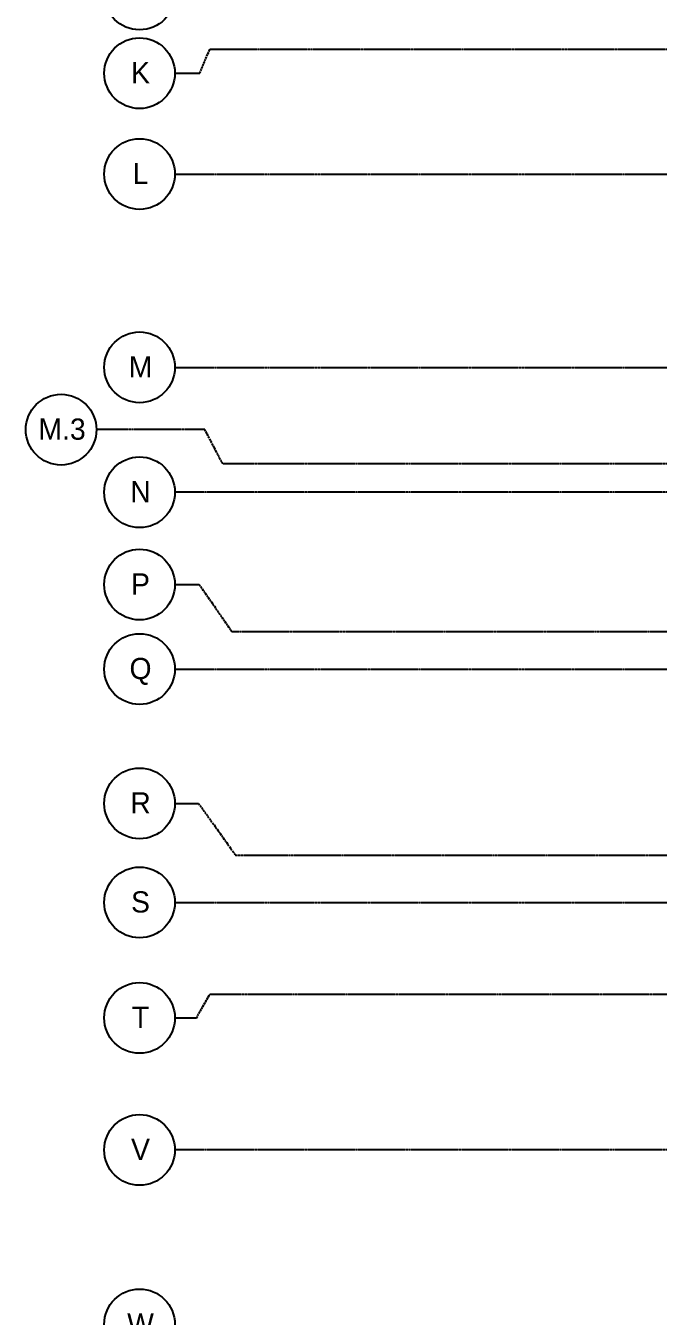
# Model space of a CAD drawing. Header units: inches. Extents: x -6955 to 13123, y -1334 to 3701.
# Drawn here: x 4474 to 4743, y 1563 to 2110 of the extents above; entities that cross this region are included whole.
import ezdxf
from ezdxf.enums import TextEntityAlignment as Align

# ---------------------------------------------------------------- set-up
doc = ezdxf.new("R2010")
doc.units = ezdxf.units.IN
doc.header["$MEASUREMENT"] = 0
doc.linetypes.add('CENTER2', pattern=[1.125, 0.75, -0.125, 0.125, -0.125])
doc.layers.add('A-Grid(SmallScale)', color=11, linetype='CENTER2')
doc.layers.add('S-Grid-Iden', color=7, linetype='Continuous')

# ---------------------------------------------------------------- blocks, each defined once
blk = doc.blocks.new('Column Bubble')
blk.add_circle((-0.0042, -0.0024), 0.1562)
blk.add_attdef('XX', text='', height=0.0938).set_placement((0, 0), align=Align.MIDDLE_CENTER)

msp = doc.modelspace()

# ---------------------------------------------------------------- linework, layer by layer
at = {"layer": 'A-Grid(SmallScale)'}
for p, q in [((4552.2192, 2100.5773), (8345.3342, 2100.5773)), ((4537.3342, 2047.5773), (8345.3342, 2047.5773)), ((4537.3342, 1965.5773), (8345.3342, 1965.5773)), ((8345.3342, 1912.5773), (4537.3342, 1912.5773)), ((4561.449, 1853.5773), (8345.3342, 1853.5773)), ((4537.3342, 1837.5773), (8345.3342, 1837.5773)), ((4563.1356, 1758.5773), (8345.3342, 1758.5773)), ((4537.3342, 1738.5773), (8345.3342, 1738.5773)), ((8343.3342, 1699.5773), (4552.1444, 1699.5773)), ((8345.3342, 1633.5773), (4537.3342, 1633.5773))]:
    msp.add_line(p, q, dxfattribs=at)
for points in [[(4537.3342, 2090.3608), (4547.8689, 2090.3608), (4552.2192, 2100.5773)], [(8345.3342, 1924.5773), (4557.6467, 1924.5773), (4550.0842, 1939.1398), (4504.0217, 1939.1398)], [(4537.3342, 1873.4423), (4547.6897, 1873.4423), (4561.449, 1853.5773)], [(4537.3342, 1780.5934), (4547.4234, 1780.5934), (4563.1356, 1758.5773)], [(4537.3342, 1689.5773), (4546.5028, 1689.5773), (4552.1444, 1699.5773)]]:
    msp.add_lwpolyline(points, dxfattribs=at)

# ---------------------------------------------------------------- block references
at = {"layer": 'S-Grid-Iden', "xscale": 96, "yscale": 96, "zscale": 96}
for p, values in [((4522.7395, 2124), {'XX': 'J'}), ((4522.7395, 2090.5948), {'XX': 'K'}), ((4522.7395, 2047.8113), {'XX': 'L'}), ((4522.7395, 1965.8113), {'XX': 'M'}), ((4489.427, 1939.3738), {'XX': 'M.3'}), ((4522.7395, 1912.8113), {'XX': 'N'}), ((4522.7395, 1873.6763), {'XX': 'P'}), ((4522.7395, 1837.8113), {'XX': 'Q'}), ((4522.7395, 1780.8274), {'XX': 'R'}), ((4522.7395, 1738.8113), {'XX': 'S'}), ((4522.7395, 1689.8113), {'XX': 'T'}), ((4522.7395, 1633.8113), {'XX': 'V'}), ((4522.7395, 1559.8113), {'XX': 'W'})]:
    msp.add_blockref('Column Bubble', p, dxfattribs=at).add_auto_attribs(values)

doc.saveas('drawing.dxf')
